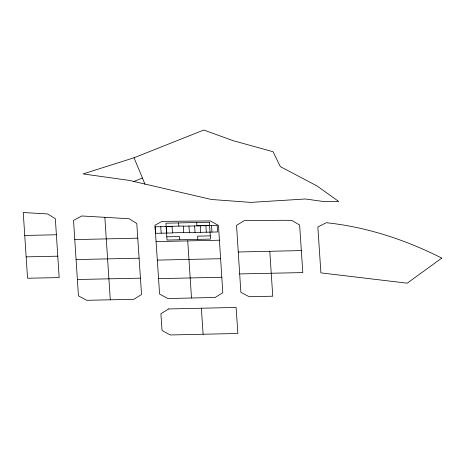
<?xml version="1.0" encoding="UTF-8"?>
<svg xmlns="http://www.w3.org/2000/svg" width="465" height="465" viewBox="0 0 465 465"><rect width="100%" height="100%" fill="white"/><g stroke="black" fill="none" stroke-linecap="round" stroke-linejoin="round"><path stroke-width="0.7" d="M133.827 181.542L142.447 177.996L134.019 157.775L83.066 173.927L129.316 180.408L211.424 199.485L250.757 202.391L305.464 198.991L323.803 201.566L338.712 201.479L316.991 185.942L280.366 166.627L273.031 151.735L233.099 140.657L203.763 130.037L134.019 157.775M74.778 239.609L137.762 238.167L141.529 294.49L133.862 299.286L86.722 300.314L78.446 295.891L73.528 220.427L81.77 215.969L129.061 218.742L136.786 223.502L137.762 238.167M166.144 226.409L183.309 226.031L183.751 232.703L217.603 231.965L217.178 225.449L183.32 226.188M209.593 225.455L196.893 225.734L196.683 222.52M172.038 226.438L155.107 226.81L155.537 233.325L172.463 232.953L172.027 226.281M24.755 235.459L56.393 234.767L59.171 277.588L27.545 278.233L23.25 212.522L47.61 213.947L55.341 218.707L56.393 234.767M172.451 232.796L183.739 232.547M166.825 236.83L179.525 236.551L179.734 239.766M210.279 235.883L197.579 236.156L197.794 239.37M156.083 241.591L219.422 240.202L222.805 292.694L215.121 297.478L167.882 298.53L159.594 294.095L154.979 225.205L162.053 221.375L210.267 220.927L218.463 225.42L219.422 240.202M238.254 251.984L301.337 250.583M26.156 256.872L57.765 256.18M76.086 259.563L139.105 258.197M157.327 260.109L220.619 258.714M239.673 273.92L302.808 272.583L299.629 225.014L291.706 220.364L282.54 220.276L244.305 220.625L236.528 225.356L240.87 292.293L249.159 296.728L272.752 296.205L269.793 251.292M77.376 279.506L140.442 278.151M158.559 278.651L221.817 277.256M142.447 177.996L144.993 184.314M211.534 225.572L211.959 232.087M205.89 225.694L206.321 232.209M200.246 225.821L200.677 232.337M201.374 308.219L203.1 334.242M194.608 225.944L195.033 232.459M188.964 226.066L189.389 232.581M187.732 240.893L191.504 298.001M178.63 222.915L178.839 226.13M166.394 226.56L166.819 233.075M160.751 226.682L161.181 233.198M104.846 217.324L110.292 299.803M441.75 258.087L407.224 283.185L320.897 272.868L317.851 226.996L326.36 222.723C366.705 226.978 405.643 239.806 441.75 258.087M168.586 308.952L160.902 313.736L162.035 330.528L170.324 334.963L237.865 333.475L236.11 307.452L168.586 308.952M209.384 222.241L165.929 223.194L167.04 240.045L210.488 239.097L209.384 222.241"/></g></svg>
